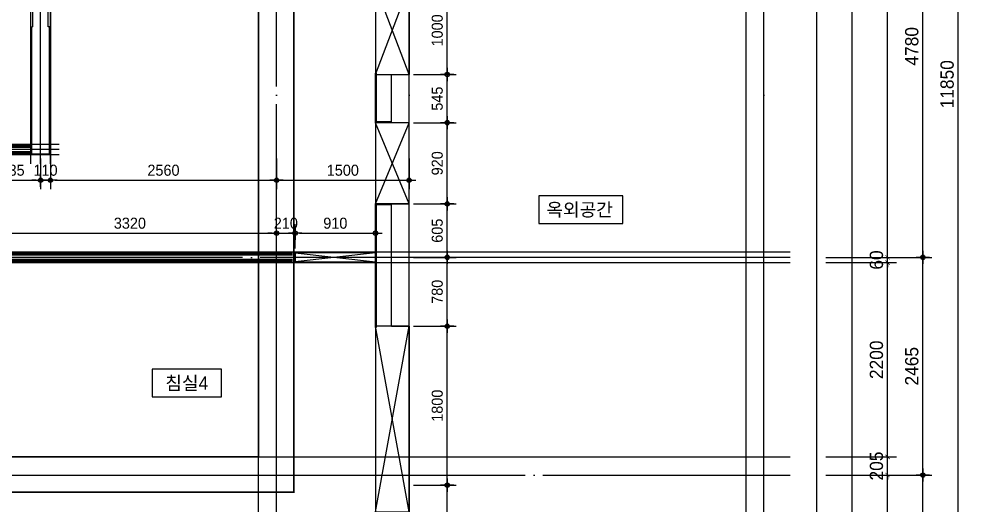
# Model space of a CAD drawing. Header units: millimetres. Extents: x 0 to 92204, y -190080 to 23760.
# Drawn here: x 75787 to 86518, y -179853 to -174348 of the extents above; entities that cross this region are included whole.
import ezdxf
from ezdxf.enums import TextEntityAlignment as Align

# ---------------------------------------------------------------- set-up
doc = ezdxf.new("R2010")
doc.units = ezdxf.units.MM
doc.header["$LTSCALE"] = 100
for name, pattern in [('AUDIT_D_220706163347-0', [0]), ('CEN', [62, 60, -1, 0, -1]), ('HIDDEN', [9.525, 6.35, -3.175])]:
    doc.linetypes.add(name, pattern=pattern)
doc.layers.get('defpoints').update_dxf_attribs({"color": 139})
for name, color, linetype in [('AA-XXXX-DIMS', 7, 'Continuous'), ('CEN_CON', 1, 'CEN'), ('CEN_WALL', 12, 'CEN'), ('CONC', 2, 'Continuous'), ('DIM', 7, 'AUDIT_D_220706163347-0'), ('ELE3_CON', 7, 'Continuous'), ('MC', 135, 'Continuous'), ('WAL_DRY', 7, 'Continuous'), ('실명', 3, 'AUDIT_D_220706163347-0'), ('실명박스', 7, 'AUDIT_D_220706163347-0'), ('창호-open', 4, 'Continuous'), ('확장', 8, 'HIDDEN')]:
    doc.layers.add(name, color=color, linetype=linetype)
doc.styles.add('HAUD01', font='Dotum.ttf')
doc.styles.add('돋움', font='Dotum.ttf')
doc.styles.add('맑은고딕', font='malgun.ttf', dxfattribs={"width": 0.9})
doc.dimstyles.new('DIM-50', dxfattribs={"dimscale": 50, "dimtxt": 3, "dimasz": 1, "dimexe": 2, "dimexo": 2, "dimgap": 1, "dimtad": 1, "dimdec": 0, "dimzin": 0, "dimdsep": 46, "dimtxsty": '맑은고딕', "dimblk1": 'DIMDOT', "dimblk2": 'DIMDOT', "dimsah": 1, "dimcen": 0.09, "dimdle": 2, "dimclrd": 7, "dimclre": 7, "dimclrt": 3, "dimadec": 0, "dimazin": 0, "dimtfac": 1, "dimtdec": 0, "dimtix": 1, "dimtmove": 2, "dimatfit": 3, "dimldrblk": 'DIMDOT', "dimfxl": 1, "dimtolj": 1, "dimtzin": 0, "dimarcsym": 0})
doc.dimstyles.new('MCDIM-50', dxfattribs={"dimscale": 50, "dimtxt": 3, "dimasz": 1, "dimexe": 2, "dimexo": 2, "dimgap": 1, "dimtad": 1, "dimdec": 0, "dimzin": 0, "dimdsep": 46, "dimtxsty": '맑은고딕', "dimblk1": 'ARCHTICK', "dimblk2": 'ARCHTICK', "dimsah": 1, "dimcen": 0.09, "dimdle": 2, "dimclrd": 7, "dimclre": 7, "dimclrt": 3, "dimadec": 0, "dimazin": 0, "dimtfac": 1, "dimtdec": 0, "dimtix": 1, "dimtmove": 2, "dimatfit": 3, "dimldrblk": 'ARCHTICK', "dimfxl": 1, "dimtolj": 1, "dimtzin": 0, "dimarcsym": 0})
doc.dimstyles.new('내부100', dxfattribs={"dimscale": 50, "dimtxt": 2.5, "dimasz": 1, "dimexe": 2, "dimexo": 1, "dimgap": 1, "dimtad": 1, "dimdec": 0, "dimzin": 0, "dimdsep": 46, "dimtxsty": '돋움', "dimblk1": 'DIMDOT', "dimblk2": 'DIMDOT', "dimsah": 1, "dimcen": 0.09, "dimdle": 2, "dimclrd": 7, "dimclre": 7, "dimclrt": 3, "dimadec": 0, "dimazin": 0, "dimtfac": 1, "dimtdec": 0, "dimtix": 1, "dimtmove": 2, "dimatfit": 3, "dimldrblk": 'DIMDOT', "dimfxl": 1, "dimtolj": 1, "dimtzin": 0, "dimarcsym": 0})

# ---------------------------------------------------------------- blocks, each defined once
blk = doc.blocks.new('U-131B(확장)', base_point=(284085, -109270))
at = {"layer": 'CEN_CON'}
for p, q in [((313920, -109570), (313920, -97240)), ((309905, -109570), (309905, -100653)), ((305735, -104245), (305735, -101895))]:
    blk.add_line(p, q, dxfattribs=at)
at = {"layer": 'CEN_WALL'}
for p, q in [((308405, -109570), (308405, -100220)), ((305945, -104085), (303700, -104085)), ((314220, -105305), (299020, -105305)), ((299020, -107770), (314220, -107770))]:
    blk.add_line(p, q, dxfattribs=at)
at = {"layer": 'CONC'}
for p, q in [((305648, -102695), (305648, -102375)), ((305822, -102695), (305822, -102375)), ((305635, -104135), (305635, -102695)), ((305648, -102695), (305635, -102695)), ((305835, -102695), (305822, -102695)), ((305835, -104135), (305835, -102695)), ((309705, -103580), (309705, -103235)), ((309705, -103235), (309905, -103235)), ((309905, -103780), (309905, -103235)), ((309705, -103780), (309705, -103580)), ((309905, -103780), (309705, -103780)), ((305835, -104135), (305635, -104135)), ((309705, -106085), (309705, -104700)), ((309905, -104700), (309705, -104700)), ((309905, -106085), (309905, -104700)), ((309705, -106085), (309905, -106085))]:
    blk.add_line(p, q, dxfattribs=at)
at = {"layer": 'ELE3_CON'}
for p, q in [((313920, -109270), (313920, -100510)), ((313720, -109070), (313720, -100710)), ((309905, -102235), (309905, -103235)), ((309905, -106085), (309905, -108185))]:
    blk.add_line(p, q, dxfattribs=at)
at = {"layer": 'MC'}
for p, q in [((305845, -97240), (305845, -104245)), ((308200, -109570), (308200, -100220)), ((305625, -104245), (305625, -101895)), ((305845, -104245), (305845, -101895)), ((305945, -104025), (303700, -104025)), ((305945, -104145), (299020, -104145)), ((314220, -105245), (299020, -105245)), ((314220, -105365), (299020, -105365)), ((299020, -107565), (314220, -107565))]:
    blk.add_line(p, q, dxfattribs=at)
at = {"layer": 'WAL_DRY'}
for p, q in [((309525, -103780), (309525, -103220)), ((309535, -103770), (309535, -103220)), ((309705, -103780), (309525, -103780)), ((309705, -103770), (309535, -103770)), ((305635, -104035), (305100, -104035)), ((305635, -104047), (305100, -104047)), ((305635, -104060), (305100, -104060)), ((305635, -104110), (305100, -104110)), ((305635, -104122), (305100, -104122)), ((305635, -104135), (305100, -104135)), ((309525, -106100), (309525, -104700)), ((309705, -104700), (309525, -104700)), ((309705, -104710), (309535, -104710)), ((309535, -106100), (309535, -104710)), ((308585, -105255), (305185, -105255)), ((308585, -105267), (305185, -105267)), ((308585, -105280), (305185, -105280)), ((308585, -105330), (305185, -105330)), ((308585, -105342), (305185, -105342)), ((308585, -105355), (305185, -105355))]:
    blk.add_line(p, q, dxfattribs=at)
at = {"layer": '확장', "ltscale": 0.5, "const_width": 20, "flags": 128}
for points in [[(309695, -98290), (309695, -100320), (308200, -100320), (308200, -107565), (299335, -107565)], [(309695, -100720), (308600, -100720), (308600, -107965), (299335, -107965)]]:
    blk.add_lwpolyline(points, dxfattribs=at)
blk = doc.blocks.new('DIMDOT')
at = {"layer": 'AA-XXXX-DIMS'}
for p, q in [((-1.5, 0), (1.5, 0)), ((0, -1.5), (0, 1.5))]:
    blk.add_line(p, q, dxfattribs=at)
for radius in [0.5, 0.25]:
    blk.add_circle((0, 0), radius, dxfattribs=at)
blk = doc.blocks.new('*D2568')
at = {"layer": 'defpoints', "color": 0, "transparency": 16777216}
for p in [(34664, -203273), (35864, -203273), (34664, -204773)]:
    blk.add_point(p, dxfattribs=at)
at = {"layer": 'DIM', "color": 7, "lineweight": -2, "transparency": 16777216}
for p, q in [((34764, -203273), (35964, -203273)), ((35864, -204723), (35864, -203323)), ((34764, -204773), (35964, -204773))]:
    blk.add_line(p, q, dxfattribs=at)
at = {"layer": 'DIM', "color": 7, "lineweight": -2, "transparency": 16777216, "xscale": 50, "yscale": 50, "zscale": 50}
for p, rotation in [((35864, -203273), 90), ((35864, -204773), 270)]:
    blk.add_blockref('DIMDOT', p, dxfattribs=dict(at, rotation=rotation))
at = {"layer": 'DIM', "color": 3, "transparency": 16777216, "insert": (35739, -204023), "char_height": 150, "attachment_point": 5, "rotation": 90, "style": 'HAUD01'}
blk.add_mtext('\\A1;1500', dxfattribs=at)
blk = doc.blocks.new('*D2569')
at = {"layer": 'defpoints', "color": 0, "transparency": 16777216}
for p in [(34664, -200808), (35864, -200808), (34664, -203273)]:
    blk.add_point(p, dxfattribs=at)
at = {"layer": 'DIM', "color": 7, "lineweight": -2, "transparency": 16777216}
for p, q in [((34764, -200808), (35964, -200808)), ((35864, -203223), (35864, -200858)), ((34764, -203273), (35964, -203273))]:
    blk.add_line(p, q, dxfattribs=at)
at = {"layer": 'DIM', "color": 7, "lineweight": -2, "transparency": 16777216, "xscale": 50, "yscale": 50, "zscale": 50}
for p, rotation in [((35864, -200808), 90), ((35864, -203273), 270)]:
    blk.add_blockref('DIMDOT', p, dxfattribs=dict(at, rotation=rotation))
at = {"layer": 'DIM', "color": 3, "transparency": 16777216, "insert": (35739, -202041), "char_height": 150, "attachment_point": 5, "rotation": 90, "style": 'HAUD01'}
blk.add_mtext('\\A1;2465', dxfattribs=at)
blk = doc.blocks.new('*D2570')
at = {"layer": 'defpoints', "color": 0, "transparency": 16777216}
for p in [(34664, -196028), (35864, -196028), (34664, -200808)]:
    blk.add_point(p, dxfattribs=at)
at = {"layer": 'DIM', "color": 7, "lineweight": -2, "transparency": 16777216}
for p, q in [((34764, -196028), (35964, -196028)), ((35864, -200758), (35864, -196078)), ((34764, -200808), (35964, -200808))]:
    blk.add_line(p, q, dxfattribs=at)
at = {"layer": 'DIM', "color": 7, "lineweight": -2, "transparency": 16777216, "xscale": 50, "yscale": 50, "zscale": 50}
for p, rotation in [((35864, -196028), 90), ((35864, -200808), 270)]:
    blk.add_blockref('DIMDOT', p, dxfattribs=dict(at, rotation=rotation))
at = {"layer": 'DIM', "color": 3, "transparency": 16777216, "insert": (35739, -198418), "char_height": 150, "attachment_point": 5, "rotation": 90, "style": 'HAUD01'}
blk.add_mtext('\\A1;4780', dxfattribs=at)
blk = doc.blocks.new('*D2573')
at = {"layer": 'defpoints', "color": 0, "transparency": 16777216}
for p in [(34664, -192923), (36264, -192923), (34664, -204773)]:
    blk.add_point(p, dxfattribs=at)
at = {"layer": 'DIM', "color": 7, "lineweight": -2, "transparency": 16777216}
for p, q in [((34764, -192923), (36364, -192923)), ((36264, -204723), (36264, -192973)), ((34764, -204773), (36364, -204773))]:
    blk.add_line(p, q, dxfattribs=at)
at = {"layer": 'DIM', "color": 7, "lineweight": -2, "transparency": 16777216, "xscale": 50, "yscale": 50, "zscale": 50}
for p, rotation in [((36264, -192923), 90), ((36264, -204773), 270)]:
    blk.add_blockref('DIMDOT', p, dxfattribs=dict(at, rotation=rotation))
at = {"layer": 'DIM', "color": 3, "transparency": 16777216, "insert": (36139, -198848), "char_height": 150, "attachment_point": 5, "rotation": 90, "style": 'HAUD01'}
blk.add_mtext('\\A1;11850', dxfattribs=at)
blk = doc.blocks.new('_ArchTick')
at = {"color": 0, "linetype": 'ByBlock', "const_width": 0.15}
blk.add_lwpolyline([(-0.5, -0.5), (0.5, 0.5)], dxfattribs=at)
blk = doc.blocks.new('*D2574')
at = {"layer": 'defpoints', "color": 0, "linetype": 'ByBlock', "transparency": 16777216}
for p in [(34664, -203068), (35464, -203068), (34664, -203273)]:
    blk.add_point(p, dxfattribs=at)
at = {"layer": 'DIM', "color": 7, "linetype": 'ByBlock', "lineweight": -2, "transparency": 16777216}
for p, q in [((34764, -203068), (35564, -203068)), ((35464, -203068), (35464, -203018)), ((35464, -203273), (35464, -203068)), ((34764, -203273), (35564, -203273)), ((35464, -203273), (35464, -203323))]:
    blk.add_line(p, q, dxfattribs=at)
at = {"layer": 'DIM', "color": 7, "linetype": 'ByBlock', "lineweight": -2, "transparency": 16777216, "xscale": 50, "yscale": 50, "zscale": 50}
for p, rotation in [((35464, -203068), 270), ((35464, -203273), 90)]:
    blk.add_blockref('_ArchTick', p, dxfattribs=dict(at, rotation=rotation))
at = {"layer": 'DIM', "color": 3, "linetype": 'ByBlock', "transparency": 16777216, "insert": (35339, -203171), "char_height": 150, "attachment_point": 5, "rotation": 90, "style": 'HAUD01'}
blk.add_mtext('\\A1;205', dxfattribs=at)
blk = doc.blocks.new('*D2575')
at = {"layer": 'defpoints', "color": 0, "linetype": 'ByBlock', "transparency": 16777216}
for p in [(34664, -200868), (35464, -200868), (34664, -203068)]:
    blk.add_point(p, dxfattribs=at)
at = {"layer": 'DIM', "color": 7, "linetype": 'ByBlock', "lineweight": -2, "transparency": 16777216}
for p, q in [((34764, -200868), (35564, -200868)), ((35464, -203168), (35464, -200768)), ((34764, -203068), (35564, -203068))]:
    blk.add_line(p, q, dxfattribs=at)
at = {"layer": 'DIM', "color": 7, "linetype": 'ByBlock', "lineweight": -2, "transparency": 16777216, "xscale": 50, "yscale": 50, "zscale": 50}
for p, rotation in [((35464, -200868), 90), ((35464, -203068), 270)]:
    blk.add_blockref('_ArchTick', p, dxfattribs=dict(at, rotation=rotation))
at = {"layer": 'DIM', "color": 3, "linetype": 'ByBlock', "transparency": 16777216, "insert": (35339, -201968), "char_height": 150, "attachment_point": 5, "rotation": 90, "style": 'HAUD01'}
blk.add_mtext('\\A1;2200', dxfattribs=at)
blk = doc.blocks.new('*D2576')
at = {"layer": 'defpoints', "color": 0, "linetype": 'ByBlock', "transparency": 16777216}
for p in [(34664, -200808), (34664, -200868), (35464, -200808)]:
    blk.add_point(p, dxfattribs=at)
at = {"layer": 'DIM', "color": 7, "linetype": 'ByBlock', "lineweight": -2, "transparency": 16777216}
for p, q in [((35464, -200808), (35464, -200758)), ((34764, -200808), (35564, -200808)), ((34764, -200868), (35564, -200868)), ((35464, -200868), (35464, -200808)), ((35464, -200868), (35464, -200918))]:
    blk.add_line(p, q, dxfattribs=at)
at = {"layer": 'DIM', "color": 7, "linetype": 'ByBlock', "lineweight": -2, "transparency": 16777216, "xscale": 50, "yscale": 50, "zscale": 50}
for p, rotation in [((35464, -200808), 270), ((35464, -200868), 90)]:
    blk.add_blockref('_ArchTick', p, dxfattribs=dict(at, rotation=rotation))
at = {"layer": 'DIM', "color": 3, "linetype": 'ByBlock', "transparency": 16777216, "insert": (35339, -200838), "char_height": 150, "attachment_point": 5, "rotation": 90, "style": 'HAUD01'}
blk.add_mtext('\\A1;60', dxfattribs=at)
blk = doc.blocks.new('*D1625')
at = {"layer": 'defpoints', "color": 0, "transparency": 16777216}
for p in [(78703, -176774), (75383, -176998), (78703, -176998)]:
    blk.add_point(p, dxfattribs=at)
at = {"layer": 'DIM', "color": 7, "lineweight": -2, "transparency": 16777216}
for p, q in [((75383, -176948), (75383, -176674)), ((78703, -176948), (78703, -176674)), ((75433, -176774), (78653, -176774))]:
    blk.add_line(p, q, dxfattribs=at)
at = {"layer": 'DIM', "color": 7, "lineweight": -2, "transparency": 16777216, "xscale": 50, "yscale": 50, "zscale": 50, "rotation": 180}
blk.add_blockref('DIMDOT', (75383, -176774), dxfattribs=at)
at = {"layer": 'DIM', "color": 7, "lineweight": -2, "transparency": 16777216, "xscale": 50, "yscale": 50, "zscale": 50}
blk.add_blockref('DIMDOT', (78703, -176774), dxfattribs=at)
at = {"layer": 'DIM', "color": 3, "transparency": 16777216, "insert": (77043, -176662), "char_height": 125, "attachment_point": 5, "style": '돋움'}
blk.add_mtext('\\A1;3320', dxfattribs=at)
blk = doc.blocks.new('*D1626')
at = {"layer": 'defpoints', "color": 0, "transparency": 16777216}
for p in [(78913, -176774), (78703, -176998), (78913, -176998)]:
    blk.add_point(p, dxfattribs=at)
at = {"layer": 'DIM', "color": 7, "lineweight": -2, "transparency": 16777216}
for p, q in [((78703, -176948), (78703, -176674)), ((78913, -176948), (78913, -176674)), ((78653, -176774), (78603, -176774)), ((78703, -176774), (78913, -176774)), ((78963, -176774), (79013, -176774))]:
    blk.add_line(p, q, dxfattribs=at)
at = {"layer": 'DIM', "color": 7, "lineweight": -2, "transparency": 16777216, "xscale": 50, "yscale": 50, "zscale": 50}
blk.add_blockref('DIMDOT', (78703, -176774), dxfattribs=at)
at = {"layer": 'DIM', "color": 7, "lineweight": -2, "transparency": 16777216, "xscale": 50, "yscale": 50, "zscale": 50, "rotation": 180}
blk.add_blockref('DIMDOT', (78913, -176774), dxfattribs=at)
at = {"layer": 'DIM', "color": 3, "transparency": 16777216, "insert": (78808, -176662), "char_height": 125, "attachment_point": 5, "style": '돋움'}
blk.add_mtext('\\A1;210', dxfattribs=at)
blk = doc.blocks.new('*D1627')
at = {"layer": 'defpoints', "color": 0, "transparency": 16777216}
for p in [(79823, -176774), (78913, -176998), (79823, -176998)]:
    blk.add_point(p, dxfattribs=at)
at = {"layer": 'DIM', "color": 7, "lineweight": -2, "transparency": 16777216}
for p, q in [((78913, -176948), (78913, -176674)), ((79823, -176948), (79823, -176674)), ((78963, -176774), (79773, -176774))]:
    blk.add_line(p, q, dxfattribs=at)
at = {"layer": 'DIM', "color": 7, "lineweight": -2, "transparency": 16777216, "xscale": 50, "yscale": 50, "zscale": 50, "rotation": 180}
blk.add_blockref('DIMDOT', (78913, -176774), dxfattribs=at)
at = {"layer": 'DIM', "color": 7, "lineweight": -2, "transparency": 16777216, "xscale": 50, "yscale": 50, "zscale": 50}
blk.add_blockref('DIMDOT', (79823, -176774), dxfattribs=at)
at = {"layer": 'DIM', "color": 3, "transparency": 16777216, "insert": (79368, -176662), "char_height": 125, "attachment_point": 5, "style": '돋움'}
blk.add_mtext('\\A1;910', dxfattribs=at)
blk = doc.blocks.new('*D1529')
at = {"layer": 'defpoints', "color": 0, "transparency": 16777216}
for p in [(75398, -175878), (76033, -175878), (76033, -176175)]:
    blk.add_point(p, dxfattribs=at)
at = {"layer": 'DIM', "color": 7, "lineweight": -2, "transparency": 16777216}
for p, q in [((75398, -175928), (75398, -176275)), ((76033, -175928), (76033, -176275)), ((75448, -176175), (75983, -176175))]:
    blk.add_line(p, q, dxfattribs=at)
at = {"layer": 'DIM', "color": 7, "lineweight": -2, "transparency": 16777216, "xscale": 50, "yscale": 50, "zscale": 50, "rotation": 180}
blk.add_blockref('DIMDOT', (75398, -176175), dxfattribs=at)
at = {"layer": 'DIM', "color": 7, "lineweight": -2, "transparency": 16777216, "xscale": 50, "yscale": 50, "zscale": 50}
blk.add_blockref('DIMDOT', (76033, -176175), dxfattribs=at)
at = {"layer": 'DIM', "color": 3, "transparency": 16777216, "insert": (75715, -176062), "char_height": 125, "attachment_point": 5, "style": '돋움'}
blk.add_mtext('\\A1;635', dxfattribs=at)
blk = doc.blocks.new('*D1530')
at = {"layer": 'defpoints', "color": 0, "transparency": 16777216}
for p in [(76033, -175878), (76143, -175878), (76143, -176175)]:
    blk.add_point(p, dxfattribs=at)
at = {"layer": 'DIM', "color": 7, "lineweight": -2, "transparency": 16777216}
for p, q in [((76033, -175928), (76033, -176275)), ((76143, -175928), (76143, -176275)), ((75983, -176175), (75933, -176175)), ((76033, -176175), (76143, -176175)), ((76193, -176175), (76243, -176175))]:
    blk.add_line(p, q, dxfattribs=at)
at = {"layer": 'DIM', "color": 7, "lineweight": -2, "transparency": 16777216, "xscale": 50, "yscale": 50, "zscale": 50}
blk.add_blockref('DIMDOT', (76033, -176175), dxfattribs=at)
at = {"layer": 'DIM', "color": 7, "lineweight": -2, "transparency": 16777216, "xscale": 50, "yscale": 50, "zscale": 50, "rotation": 180}
blk.add_blockref('DIMDOT', (76143, -176175), dxfattribs=at)
at = {"layer": 'DIM', "color": 3, "transparency": 16777216, "insert": (76088, -176062), "char_height": 125, "attachment_point": 5, "style": '돋움'}
blk.add_mtext('\\A1;110', dxfattribs=at)
blk = doc.blocks.new('*D1531')
at = {"layer": 'defpoints', "color": 0, "transparency": 16777216}
for p in [(76143, -175878), (78703, -175878), (78703, -176175)]:
    blk.add_point(p, dxfattribs=at)
at = {"layer": 'DIM', "color": 7, "lineweight": -2, "transparency": 16777216}
for p, q in [((76143, -175928), (76143, -176275)), ((78703, -175928), (78703, -176275)), ((76193, -176175), (78653, -176175))]:
    blk.add_line(p, q, dxfattribs=at)
at = {"layer": 'DIM', "color": 7, "lineweight": -2, "transparency": 16777216, "xscale": 50, "yscale": 50, "zscale": 50, "rotation": 180}
blk.add_blockref('DIMDOT', (76143, -176175), dxfattribs=at)
at = {"layer": 'DIM', "color": 7, "lineweight": -2, "transparency": 16777216, "xscale": 50, "yscale": 50, "zscale": 50}
blk.add_blockref('DIMDOT', (78703, -176175), dxfattribs=at)
at = {"layer": 'DIM', "color": 3, "transparency": 16777216, "insert": (77423, -176062), "char_height": 125, "attachment_point": 5, "style": '돋움'}
blk.add_mtext('\\A1;2560', dxfattribs=at)
blk = doc.blocks.new('*D1532')
at = {"layer": 'defpoints', "color": 0, "transparency": 16777216}
for p in [(80203, -179628), (80635, -179628), (80203, -181013)]:
    blk.add_point(p, dxfattribs=at)
at = {"layer": 'DIM', "color": 7, "lineweight": -2, "transparency": 16777216}
for p, q in [((80253, -179628), (80735, -179628)), ((80635, -180963), (80635, -179678)), ((80253, -181013), (80735, -181013))]:
    blk.add_line(p, q, dxfattribs=at)
at = {"layer": 'DIM', "color": 7, "lineweight": -2, "transparency": 16777216, "xscale": 50, "yscale": 50, "zscale": 50}
for p, rotation in [((80635, -179628), 90), ((80635, -181013), 270)]:
    blk.add_blockref('DIMDOT', p, dxfattribs=dict(at, rotation=rotation))
at = {"layer": 'DIM', "color": 3, "transparency": 16777216, "insert": (80522, -180321), "char_height": 125, "attachment_point": 5, "rotation": 90, "style": '돋움'}
blk.add_mtext('\\A1;1385', dxfattribs=at)
blk = doc.blocks.new('*D1533')
at = {"layer": 'defpoints', "color": 0, "transparency": 16777216}
for p in [(80203, -177828), (80635, -177828), (80203, -179628)]:
    blk.add_point(p, dxfattribs=at)
at = {"layer": 'DIM', "color": 7, "lineweight": -2, "transparency": 16777216}
for p, q in [((80253, -177828), (80735, -177828)), ((80635, -179578), (80635, -177878)), ((80253, -179628), (80735, -179628))]:
    blk.add_line(p, q, dxfattribs=at)
at = {"layer": 'DIM', "color": 7, "lineweight": -2, "transparency": 16777216, "xscale": 50, "yscale": 50, "zscale": 50}
for p, rotation in [((80635, -177828), 90), ((80635, -179628), 270)]:
    blk.add_blockref('DIMDOT', p, dxfattribs=dict(at, rotation=rotation))
at = {"layer": 'DIM', "color": 3, "transparency": 16777216, "insert": (80522, -178728), "char_height": 125, "attachment_point": 5, "rotation": 90, "style": '돋움'}
blk.add_mtext('\\A1;1800', dxfattribs=at)
blk = doc.blocks.new('*D1534')
at = {"layer": 'defpoints', "color": 0, "transparency": 16777216}
for p in [(80203, -177048), (80635, -177048), (80203, -177828)]:
    blk.add_point(p, dxfattribs=at)
at = {"layer": 'DIM', "color": 7, "lineweight": -2, "transparency": 16777216}
for p, q in [((80253, -177048), (80735, -177048)), ((80635, -177778), (80635, -177098)), ((80253, -177828), (80735, -177828))]:
    blk.add_line(p, q, dxfattribs=at)
at = {"layer": 'DIM', "color": 7, "lineweight": -2, "transparency": 16777216, "xscale": 50, "yscale": 50, "zscale": 50}
for p, rotation in [((80635, -177048), 90), ((80635, -177828), 270)]:
    blk.add_blockref('DIMDOT', p, dxfattribs=dict(at, rotation=rotation))
at = {"layer": 'DIM', "color": 3, "transparency": 16777216, "insert": (80522, -177438), "char_height": 125, "attachment_point": 5, "rotation": 90, "style": '돋움'}
blk.add_mtext('\\A1;780', dxfattribs=at)
blk = doc.blocks.new('*D1535')
at = {"layer": 'defpoints', "color": 0, "transparency": 16777216}
for p in [(80203, -176443), (80635, -176443), (80203, -177048)]:
    blk.add_point(p, dxfattribs=at)
at = {"layer": 'DIM', "color": 7, "lineweight": -2, "transparency": 16777216}
for p, q in [((80253, -176443), (80735, -176443)), ((80635, -176998), (80635, -176493)), ((80253, -177048), (80735, -177048))]:
    blk.add_line(p, q, dxfattribs=at)
at = {"layer": 'DIM', "color": 7, "lineweight": -2, "transparency": 16777216, "xscale": 50, "yscale": 50, "zscale": 50}
for p, rotation in [((80635, -176443), 90), ((80635, -177048), 270)]:
    blk.add_blockref('DIMDOT', p, dxfattribs=dict(at, rotation=rotation))
at = {"layer": 'DIM', "color": 3, "transparency": 16777216, "insert": (80522, -176746), "char_height": 125, "attachment_point": 5, "rotation": 90, "style": '돋움'}
blk.add_mtext('\\A1;605', dxfattribs=at)
blk = doc.blocks.new('*D1536')
at = {"layer": 'defpoints', "color": 0, "transparency": 16777216}
for p in [(80203, -175523), (80635, -175523), (80203, -176443)]:
    blk.add_point(p, dxfattribs=at)
at = {"layer": 'DIM', "color": 7, "lineweight": -2, "transparency": 16777216}
for p, q in [((80253, -175523), (80735, -175523)), ((80635, -176393), (80635, -175573)), ((80253, -176443), (80735, -176443))]:
    blk.add_line(p, q, dxfattribs=at)
at = {"layer": 'DIM', "color": 7, "lineweight": -2, "transparency": 16777216, "xscale": 50, "yscale": 50, "zscale": 50}
for p, rotation in [((80635, -175523), 90), ((80635, -176443), 270)]:
    blk.add_blockref('DIMDOT', p, dxfattribs=dict(at, rotation=rotation))
at = {"layer": 'DIM', "color": 3, "transparency": 16777216, "insert": (80522, -175983), "char_height": 125, "attachment_point": 5, "rotation": 90, "style": '돋움'}
blk.add_mtext('\\A1;920', dxfattribs=at)
blk = doc.blocks.new('*D1537')
at = {"layer": 'defpoints', "color": 0, "transparency": 16777216}
for p in [(80203, -174978), (80635, -174978), (80203, -175523)]:
    blk.add_point(p, dxfattribs=at)
at = {"layer": 'DIM', "color": 7, "lineweight": -2, "transparency": 16777216}
for p, q in [((80253, -174978), (80735, -174978)), ((80635, -175473), (80635, -175028)), ((80253, -175523), (80735, -175523))]:
    blk.add_line(p, q, dxfattribs=at)
at = {"layer": 'DIM', "color": 7, "lineweight": -2, "transparency": 16777216, "xscale": 50, "yscale": 50, "zscale": 50}
for p, rotation in [((80635, -174978), 90), ((80635, -175523), 270)]:
    blk.add_blockref('DIMDOT', p, dxfattribs=dict(at, rotation=rotation))
at = {"layer": 'DIM', "color": 3, "transparency": 16777216, "insert": (80522, -175251), "char_height": 125, "attachment_point": 5, "rotation": 90, "style": '돋움'}
blk.add_mtext('\\A1;545', dxfattribs=at)
blk = doc.blocks.new('*D1538')
at = {"layer": 'defpoints', "color": 0, "transparency": 16777216}
for p in [(80203, -173978), (80635, -173978), (80203, -174978)]:
    blk.add_point(p, dxfattribs=at)
at = {"layer": 'DIM', "color": 7, "lineweight": -2, "transparency": 16777216}
for p, q in [((80253, -173978), (80735, -173978)), ((80635, -174928), (80635, -174028)), ((80253, -174978), (80735, -174978))]:
    blk.add_line(p, q, dxfattribs=at)
at = {"layer": 'DIM', "color": 7, "lineweight": -2, "transparency": 16777216, "xscale": 50, "yscale": 50, "zscale": 50}
for p, rotation in [((80635, -173978), 90), ((80635, -174978), 270)]:
    blk.add_blockref('DIMDOT', p, dxfattribs=dict(at, rotation=rotation))
at = {"layer": 'DIM', "color": 3, "transparency": 16777216, "insert": (80522, -174478), "char_height": 125, "attachment_point": 5, "rotation": 90, "style": '돋움'}
blk.add_mtext('\\A1;1000', dxfattribs=at)
blk = doc.blocks.new('*D1633')
at = {"layer": 'defpoints', "color": 0, "transparency": 16777216}
for p in [(78703, -175878), (80203, -175878), (80203, -176175)]:
    blk.add_point(p, dxfattribs=at)
at = {"layer": 'DIM', "color": 7, "lineweight": -2, "transparency": 16777216}
for p, q in [((78703, -175928), (78703, -176275)), ((80203, -175928), (80203, -176275)), ((78753, -176175), (80153, -176175))]:
    blk.add_line(p, q, dxfattribs=at)
at = {"layer": 'DIM', "color": 7, "lineweight": -2, "transparency": 16777216, "xscale": 50, "yscale": 50, "zscale": 50, "rotation": 180}
blk.add_blockref('DIMDOT', (78703, -176175), dxfattribs=at)
at = {"layer": 'DIM', "color": 7, "lineweight": -2, "transparency": 16777216, "xscale": 50, "yscale": 50, "zscale": 50}
blk.add_blockref('DIMDOT', (80203, -176175), dxfattribs=at)
at = {"layer": 'DIM', "color": 3, "transparency": 16777216, "insert": (79453, -176062), "char_height": 125, "attachment_point": 5, "style": '돋움'}
blk.add_mtext('\\A1;1500', dxfattribs=at)
blk = doc.blocks.new('DIM-1108')
at = {"layer": 'DIM'}
for base, p1, p2, picture, middle in [((36263.8, -192923.2), (34663.8, -204773.2), (34663.8, -192923.2), '*D2573', (36138.7, -198848.2)), ((35863.8, -196028.2), (34663.8, -200808.2), (34663.8, -196028.2), '*D2570', (35738.7, -198418.2)), ((35863.8, -200808.2), (34663.8, -203273.2), (34663.8, -200808.2), '*D2569', (35738.7, -202040.7)), ((35863.8, -203273.2), (34663.8, -204773.2), (34663.8, -203273.2), '*D2568', (35738.7, -204023.2))]:
    dim = blk.add_linear_dim(base=base, p1=p1, p2=p2, angle=270, dimstyle='DIM-50', override={"dimscale": 50, "dimtxsty": 'HAUD01'}, dxfattribs=at)
    dim.commit()
    dim.dimension.update_dxf_attribs({"geometry": picture, "text_midpoint": middle})
at = {"layer": 'DIM', "linetype": 'ByBlock'}
for base, p1, p2, picture, middle in [((35463.8, -200808.2), (34663.8, -200868.2), (34663.8, -200808.2), '*D2576', (35338.7, -200838.2)), ((35463.8, -200868.2), (34663.8, -203068.2), (34663.8, -200868.2), '*D2575', (35338.7, -201968.2)), ((35463.8, -203068.2), (34663.8, -203273.2), (34663.8, -203068.2), '*D2574', (35338.7, -203170.7))]:
    dim = blk.add_linear_dim(base=base, p1=p1, p2=p2, angle=270, dimstyle='MCDIM-50', override={"dimtxsty": 'HAUD01'}, dxfattribs=at)
    dim.commit()
    dim.dimension.update_dxf_attribs({"geometry": picture, "text_midpoint": middle})

msp = doc.modelspace()

# ---------------------------------------------------------------- linework, layer by layer
at = {"layer": 'defpoints'}
for points in [[(86417.7, -166988.2), (52482.7, -166988.2), (52482.7, -182913.2), (86417.7, -182913.2)], [(86017.7, -167388.2), (52882.7, -167388.2), (52882.7, -182513.2), (86017.7, -182513.2)], [(85617.7, -167788.2), (53282.7, -167788.2), (53282.7, -182113.2), (85617.7, -182113.2)], [(85217.7, -168188.2), (53682.7, -168188.2), (53682.7, -181713.2), (85217.7, -181713.2)], [(84817.7, -168588.2), (54082.7, -168588.2), (54082.7, -181313.2), (84817.7, -181313.2)]]:
    msp.add_lwpolyline(points, close=True, dxfattribs=at)
at = {"layer": '실명박스'}
for points in [[(81671.1, -176351.3), (81671.1, -176663.8), (82623.6, -176663.8), (82623.6, -176351.3)], [(77296.9, -178315), (77296.9, -178627.5), (78078.6, -178627.5), (78078.6, -178315)]]:
    msp.add_lwpolyline(points, close=True, dxfattribs=at)
at = {"layer": '창호-open'}
for p, q in [((80202.7, -174978.2), (79822.7, -173978.2)), ((79822.7, -174978.2), (80202.7, -173978.2)), ((80202.7, -176443.2), (79822.7, -175523.2)), ((79822.7, -176443.2), (80202.7, -175523.2)), ((79822.7, -176998.2), (78912.7, -177098.2)), ((78912.7, -176998.2), (79822.7, -177098.2)), ((80202.7, -179928.2), (79822.7, -177828.2)), ((79822.7, -179928.2), (80202.7, -177828.2))]:
    msp.add_line(p, q, dxfattribs=at)
for points in [[(80202.7, -174978.2), (80202.7, -173978.2), (79822.7, -173978.2), (79822.7, -174978.2)], [(80202.7, -176443.2), (80202.7, -175523.2), (79822.7, -175523.2), (79822.7, -176443.2)], [(78912.7, -177098.2), (79822.7, -177098.2), (79822.7, -176998.2), (78912.7, -176998.2)], [(80202.7, -179928.2), (80202.7, -177828.2), (79822.7, -177828.2), (79822.7, -179928.2)]]:
    msp.add_lwpolyline(points, close=True, dxfattribs=at)

# ---------------------------------------------------------------- block references
for name, p in [('DIM-1108', (50153.9, 23760)), ('U-131B(확장)', (54382.7, -181013.2))]:
    msp.add_blockref(name, p)

# ---------------------------------------------------------------- texts
at = {"layer": '실명', "style": 'HAUD01'}
for s, p in [('옥외공간', (82132.6, -176506.5)), ('침실4', (77686.3, -178469))]:
    msp.add_text(s, height=150, dxfattribs=at).set_placement(p, align=Align.MIDDLE)

# ---------------------------------------------------------------- dimensions: what is measured, and where the dimension line sits
at = {"layer": 'DIM'}
for base, p1, p2, angle, picture, middle in [((80634.7, -173978.2), (80202.7, -174978.2), (80202.7, -173978.2), 270.00003, '*D1538', (80522.1, -174478.2)), ((80634.7, -174978.2), (80202.7, -175523.2), (80202.7, -174978.2), 270.00003, '*D1537', (80522.1, -175250.7)), ((80634.7, -175523.2), (80202.7, -176443.2), (80202.7, -175523.2), 270.00003, '*D1536', (80522.1, -175983.2)), ((76032.7, -176174.6), (75397.7, -175878.2), (76032.7, -175878.2), 180, '*D1529', (75715.2, -176062)), ((76142.7, -176174.6), (76032.7, -175878.2), (76142.7, -175878.2), 180, '*D1530', (76087.7, -176062)), ((78702.7, -176174.6), (76142.7, -175878.2), (78702.7, -175878.2), 180, '*D1531', (77422.7, -176062)), ((80202.7, -176174.6), (78702.7, -175878.2), (80202.7, -175878.2), 180, '*D1633', (79452.7, -176062)), ((80634.7, -176443.2), (80202.7, -177048.2), (80202.7, -176443.2), 270.00003, '*D1535', (80522.1, -176745.7)), ((80634.7, -177048.2), (80202.7, -177828.2), (80202.7, -177048.2), 270.00003, '*D1534', (80522.1, -177438.2)), ((80634.7, -177828.2), (80202.7, -179628.2), (80202.7, -177828.2), 270.00003, '*D1533', (80522.1, -178728.2)), ((80634.7, -179628.2), (80202.7, -181013.2), (80202.7, -179628.2), 270.00003, '*D1532', (80522.1, -180320.7))]:
    dim = msp.add_linear_dim(base=base, p1=p1, p2=p2, angle=angle, dimstyle='내부100', override={"dimscale": 50}, dxfattribs=at)
    dim.commit()
    dim.dimension.update_dxf_attribs({"geometry": picture, "text_midpoint": middle})
for base, p1, p2, picture, middle in [((78702.7, -176774.3), (75382.7, -176998.2), (78702.7, -176998.2), '*D1625', (77042.7, -176661.7)), ((78912.7, -176774.3), (78702.7, -176998.2), (78912.7, -176998.2), '*D1626', (78807.7, -176661.7)), ((79822.7, -176774.3), (78912.7, -176998.2), (79822.7, -176998.2), '*D1627', (79367.7, -176661.7))]:
    dim = msp.add_linear_dim(base=base, p1=p1, p2=p2, dimstyle='내부100', override={"dimscale": 50}, dxfattribs=at)
    dim.commit()
    dim.dimension.update_dxf_attribs({"geometry": picture, "text_midpoint": middle})

doc.saveas('drawing.dxf')
